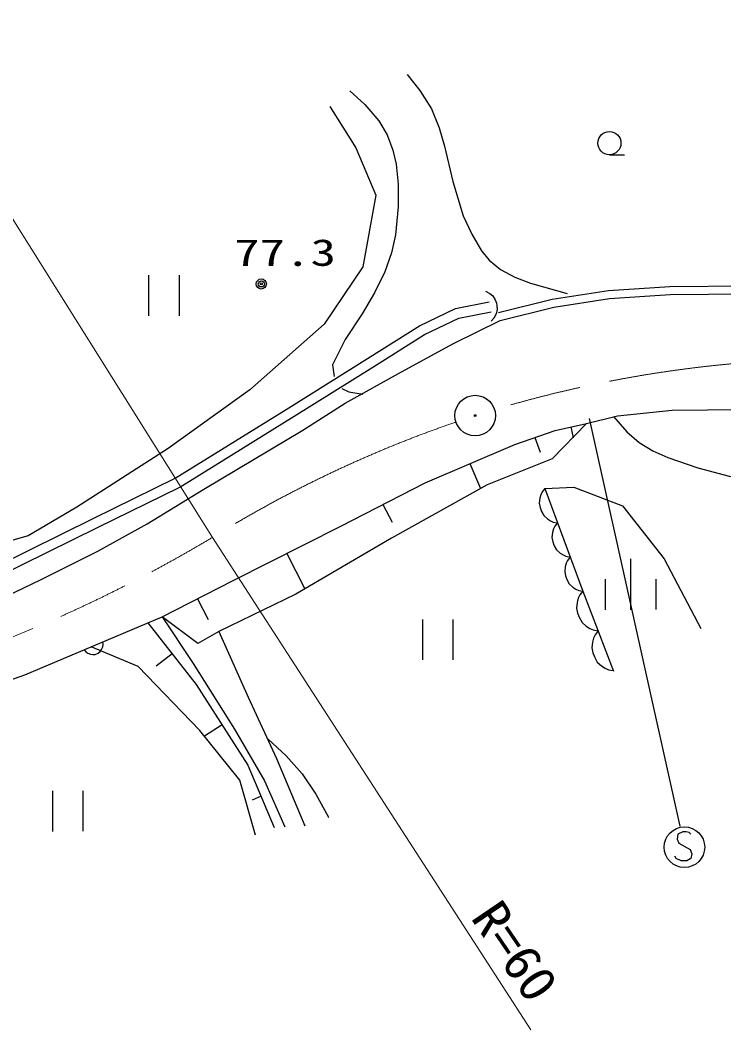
# Model space of a CAD drawing. Units: millimetres, scale not verified. Extents: x 40000 to 680000, y 20000 to 380000.
# Drawn here: x 141397 to 176107, y 268267 to 318057 of the extents above; entities that cross this region are included whole.
import ezdxf
from ezdxf.enums import TextEntityAlignment as Align

# ---------------------------------------------------------------- set-up
doc = ezdxf.new("R2010")
doc.units = ezdxf.units.MM
doc.header["$LTSCALE"] = 1000
doc.linetypes.add('CHAIN', pattern=[18.5, 12, -1.5, 3.5, -1.5])
for name, color, linetype, lineweight in [('M-BGD', 7, 'Continuous', 25), ('M-BGD-EXST', 7, 'Continuous', 25), ('M-BMK', 2, 'CHAIN', 13), ('M-BMK-SRVR', 3, 'Continuous', 25), ('M-STR-HTXT', 7, 'Continuous', 13)]:
    doc.layers.add(name, color=color, linetype=linetype, lineweight=lineweight)
doc.styles.add('ＭＳ ゴシック', font='')
doc.styles.get('ＭＳ ゴシック').set_extended_font_data('MS Gothic')

msp = doc.modelspace()

# ---------------------------------------------------------------- linework, layer by layer
at = {"layer": 'M-BGD'}
for p, q in [((156677, 313801), (157947, 311755)), ((157947, 311755), (158936, 309426)), ((170465, 311424), (171215, 311425)), ((158936, 309426), (158301, 305898)), ((158301, 305898), (156396, 303074)), ((147732, 305484), (147733, 303484)), ((149252, 303485), (149252, 305484)), ((167639, 304301), (170427, 304733)), ((170427, 304733), (173447, 304932)), ((173447, 304932), (179055, 304966)), ((164354, 304695), (164559, 304581)), ((164559, 304581), (164705, 304456)), ((164705, 304456), (164833, 304267)), ((164833, 304267), (164896, 304096)), ((164985, 303637), (167639, 304301)), ((167719, 303908), (170471, 304335)), ((170471, 304335), (173461, 304532)), ((173461, 304532), (179050, 304566)), ((161100, 302987), (162878, 303836)), ((162878, 303836), (164535, 304160)), ((164922, 303795), (164873, 303572)), ((164896, 304096), (164918, 303978)), ((164918, 303978), (164922, 303795)), ((165082, 303249), (167719, 303908)), ((161342, 302549), (163036, 303358)), ((162769, 302111), (165082, 303249)), ((163036, 303358), (164631, 303669)), ((164760, 303367), (164635, 303221)), ((164873, 303572), (164760, 303367)), ((156396, 303074), (152727, 299828)), ((158533, 301370), (161100, 302987)), ((158800, 300947), (161342, 302549)), ((160211, 300715), (162769, 302111)), ((154654, 298945), (158533, 301370)), ((154919, 298521), (158800, 300947)), ((157421, 299165), (160211, 300715)), ((152727, 299828), (148705, 296934)), ((149036, 295468), (154654, 298945)), ((155339, 297837), (157421, 299165)), ((170868, 298545), (173563, 298829)), ((173563, 298829), (177052, 298858)), ((149279, 295030), (154919, 298521)), ((169336, 298162), (170868, 298545)), ((150456, 294929), (155339, 297837)), ((165797, 297129), (167787, 297830)), ((169336, 298162), (167640, 296429)), ((167787, 297830), (169336, 298162)), ((168561, 297996), (168675, 297464)), ((166792, 297479), (167049, 296748)), ((148705, 296934), (144189, 294040)), ((161373, 295248), (165797, 297129)), ((167640, 296429), (164433, 295138)), ((163585, 296188), (164108, 294958)), ((144995, 293487), (149036, 295468)), ((145215, 293038), (149279, 295030)), ((147666, 293224), (150456, 294929)), ((157208, 293109), (161373, 295248)), ((164433, 295138), (159715, 292520)), ((167141, 294790), (167077, 294651)), ((167272, 294954), (167141, 294790)), ((167272, 294954), (168709, 295028)), ((167272, 294954), (169153, 289904)), ((168709, 295028), (171106, 294107)), ((167026, 294479), (167000, 294239)), ((167077, 294651), (167026, 294479)), ((144189, 294040), (141790, 292628)), ((159291, 294179), (159745, 293294)), ((167000, 294239), (167042, 294024)), ((167042, 294024), (167117, 293821)), ((167117, 293821), (167227, 293631)), ((171106, 294107), (173171, 291490)), ((139095, 290576), (144995, 293487)), ((167227, 293631), (167403, 293467)), ((167403, 293467), (167555, 293369)), ((167555, 293369), (167694, 293306)), ((167694, 293306), (167900, 293268)), ((167900, 293268), (167769, 293104)), ((139290, 290115), (145215, 293038)), ((145224, 291867), (147666, 293224)), ((151900, 290417), (157208, 293109)), ((167654, 292792), (167629, 292552)), ((167705, 292965), (167654, 292792)), ((167769, 293104), (167705, 292965)), ((141790, 292628), (140267, 292193)), ((159715, 292520), (154997, 289754)), ((167629, 292552), (167670, 292337)), ((167670, 292337), (167746, 292135)), ((142435, 290472), (145224, 291867)), ((167746, 292135), (167855, 291945)), ((167855, 291945), (168031, 291780)), ((168031, 291780), (168183, 291683)), ((154554, 291763), (155441, 290015)), ((168183, 291683), (168322, 291619)), ((168334, 291278), (168283, 291105)), ((168322, 291619), (168528, 291581)), ((168397, 291417), (168334, 291278)), ((168528, 291581), (168397, 291417)), ((171512, 291486), (171512, 288986)), ((173171, 291490), (174977, 288062)), ((168283, 291105), (168257, 290865)), ((168257, 290865), (168298, 290650)), ((140193, 289400), (142435, 290472)), ((148405, 288627), (151900, 290417)), ((168298, 290650), (168374, 290448)), ((168374, 290448), (168483, 290258)), ((170262, 290486), (170262, 288986)), ((172762, 290486), (172762, 288987)), ((168483, 290258), (168660, 290093)), ((168660, 290093), (168811, 289996)), ((168811, 289996), (168950, 289933)), ((168950, 289933), (169156, 289894)), ((169153, 289904), (169002, 289711)), ((169153, 289904), (170665, 285960)), ((150152, 289522), (150678, 288496)), ((154997, 289754), (151200, 287910)), ((168872, 289347), (168844, 289066)), ((168929, 289549), (168872, 289347)), ((169002, 289711), (168929, 289549)), ((168844, 289066), (168895, 288816)), ((168895, 288816), (168985, 288581)), ((141620, 285770), (148405, 288627)), ((147700, 288330), (150074, 285289)), ((150168, 287320), (148405, 288627)), ((148405, 288627), (149926, 286328)), ((161241, 288506), (161242, 286507)), ((162761, 286507), (162761, 288507)), ((168985, 288581), (169115, 288360)), ((169115, 288360), (169323, 288170)), ((151200, 287910), (150168, 287320)), ((151200, 287910), (152638, 284667)), ((169323, 288170), (169500, 288058)), ((169500, 288058), (169663, 287986)), ((169663, 287986), (169904, 287943)), ((169904, 287943), (169753, 287751)), ((145483, 287266), (145473, 287392)), ((169623, 287386), (169596, 287106)), ((169681, 287588), (169623, 287386)), ((169753, 287751), (169681, 287588)), ((144552, 287004), (144635, 286909)), ((144635, 286909), (144729, 286840)), ((144729, 286840), (144860, 286787)), ((147218, 286179), (144894, 287149)), ((145102, 286780), (145249, 286842)), ((145249, 286842), (145344, 286926)), ((145344, 286926), (145413, 287020)), ((145413, 287020), (145466, 287151)), ((145466, 287151), (145483, 287266)), ((148887, 286810), (148108, 286201)), ((169596, 287106), (169647, 286855)), ((169647, 286855), (169737, 286620)), ((144860, 286787), (144976, 286771)), ((144976, 286771), (145102, 286780)), ((149926, 286328), (151966, 283101)), ((169737, 286620), (169866, 286400)), ((169866, 286400), (170074, 286210)), ((150260, 283026), (147218, 286179)), ((170074, 286210), (170252, 286098)), ((170252, 286098), (170415, 286025)), ((170415, 286025), (170656, 285983)), ((136687, 284063), (141620, 285770)), ((150074, 285289), (152634, 281320)), ((152638, 284667), (154040, 281644)), ((152227, 280579), (150260, 283026)), ((151354, 283305), (150486, 282745)), ((151966, 283101), (153451, 280542)), ((152634, 281320), (153933, 278242)), ((154040, 281644), (155441, 278326)), ((153006, 277871), (152227, 280579)), ((153451, 280542), (154452, 278279)), ((142983, 280054), (142984, 278054)), ((144504, 278055), (144503, 280055)), ((153284, 279781), (152841, 279594))]:
    msp.add_line(p, q, dxfattribs=at)
for points in [[(160486, 315378), (161116, 314595), (161691, 313683), (162065, 312755), (162324, 311845), (162734, 310094), (163257, 308415), (163677, 307501), (164161, 306684), (164539, 306218), (165090, 305756), (165798, 305378), (166564, 305089), (168380, 304585)], [(157656, 314576), (158399, 313900), (159088, 313100), (159493, 312405), (159785, 311653), (159944, 310959), (160036, 309964), (160037, 308858), (159919, 307464), (159718, 306590), (159379, 305647), (158878, 304606), (158265, 303575), (157430, 302307), (156804, 301068), (156882, 300484)], [(157261, 299892), (157614, 299729), (158204, 299627), (158292, 299621)], [(170663, 298515), (171328, 297759), (171933, 297230), (172613, 296820), (173351, 296493), (174820, 295984), (176365, 295577), (178590, 295279), (181067, 294835), (181788, 294544), (182473, 294125), (183080, 293594), (183572, 293011), (183999, 292335), (184426, 291424), (184861, 290148), (185269, 288593), (185709, 286546)], [(153634, 282602), (154513, 281784), (155305, 280886), (155978, 279890), (156611, 278751), (156621, 278732)]]:
    msp.add_lwpolyline(points, dxfattribs=at)
for centre, radius in [((170465, 311994), 570), ((153291, 305050), 250), ((153291, 305050), 150), ((153291, 305050), 50)]:
    msp.add_circle(centre, radius, dxfattribs=at)
at = {"layer": 'M-BGD-EXST'}
for p, q in [((169461, 298420), (173934, 278308)), ((173843, 277913), (173803, 277673)), ((174083, 278033), (173843, 277913)), ((174243, 278033), (174083, 278033)), ((174403, 277993), (174243, 278033)), ((174483, 277913), (174403, 277993)), ((173803, 277673), (173883, 277473)), ((173883, 277473), (174443, 277153)), ((173763, 276713), (173683, 276833)), ((174443, 277153), (174523, 276953)), ((174523, 276953), (174483, 276713)), ((174003, 276593), (173763, 276713)), ((174283, 276593), (174003, 276593)), ((174483, 276713), (174283, 276593))]:
    msp.add_line(p, q, dxfattribs=at)
msp.add_circle((174163, 277273), 1000, dxfattribs=at)
at = {"layer": 'M-BMK'}
for centre, radius, start, end in [((181970, 241369), 59994, 89.595, 106.63231), ((182405, 241509), 59994, 108.97844, 121.69972), ((114839, 352554), 69993, 283.03078, 300.99216)]:
    msp.add_arc(centre, radius, start, end, dxfattribs=at)
at = {"layer": 'M-BMK-SRVR'}
for radius in [1000, 40]:
    msp.add_circle((163842, 298559), radius, dxfattribs=at)
at = {"layer": 'M-STR-HTXT'}
for p, q in [((150880, 292553), (134870, 318057)), ((166585, 268267), (150880, 292553))]:
    msp.add_line(p, q, dxfattribs=at)

# ---------------------------------------------------------------- texts
at = {"layer": 'M-BGD', "style": 'ＭＳ ゴシック', "width": 1.4}
msp.add_text('77.3', height=1320, rotation=0.01, dxfattribs=at).set_placement((151950, 305544), align=Align.BOTTOM_LEFT)
at = {"layer": 'M-STR-HTXT', "style": 'ＭＳ ゴシック', "width": 1.05}
msp.add_text('R=60', height=1833, rotation=304.21, dxfattribs=at).set_placement((163127, 273488), align=Align.BOTTOM_LEFT)

doc.saveas('drawing.dxf')
